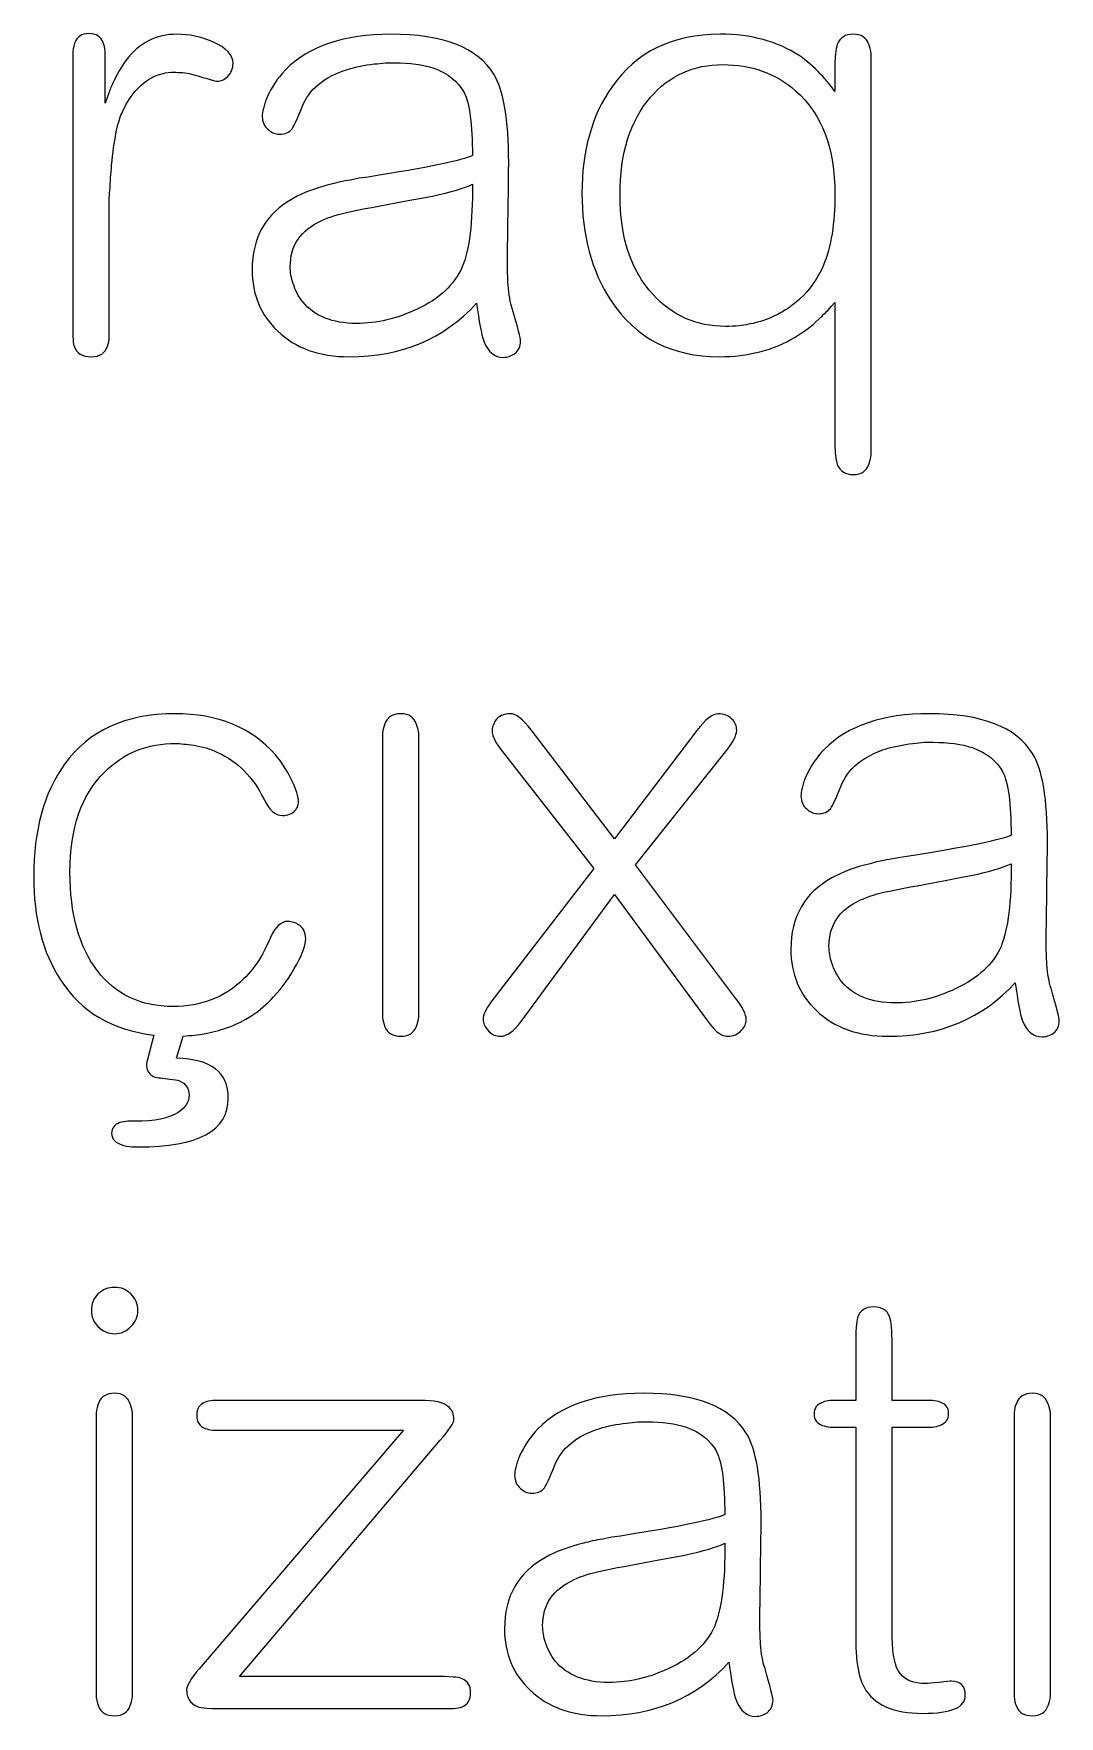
# Model space of a CAD drawing. Header units: centimetres. Extents: x -18.6 to 18.8, y -13 to 11.8.
# Drawn here: x 9.467 to 10.241, y 6.242 to 7.512 of the extents above; entities that cross this region are included whole.
import ezdxf

# ---------------------------------------------------------------- set-up
doc = ezdxf.new("R2010")
doc.units = ezdxf.units.CM
doc.header["$MEASUREMENT"] = 0
doc.layers.add('Layer 1', color=7, linetype='Continuous')

msp = doc.modelspace()

# ---------------------------------------------------------------- linework, layer by layer
at = {"layer": 'Layer 1', "color": 250}
for points, knots in [([(9.52433, 7.2833), (9.52433, 7.28031), (9.52388, 7.27792), (9.52298, 7.27612), (9.52119, 7.27074), (9.51715, 7.26804), (9.51087, 7.26804), (9.50398, 7.26804), (9.49964, 7.27074), (9.49785, 7.27612), (9.49725, 7.27792), (9.49695, 7.28031), (9.49695, 7.2833), (9.49695, 7.2833), (9.49695, 7.49831), (9.49695, 7.49831), (9.49725, 7.501), (9.4977, 7.50325), (9.4983, 7.50504), (9.50009, 7.50953), (9.50368, 7.51177), (9.50907, 7.51177), (9.51446, 7.51177), (9.51805, 7.50953), (9.51984, 7.50504), (9.52044, 7.50325), (9.52089, 7.501), (9.52119, 7.49831), (9.52119, 7.49831), (9.52119, 7.45926), (9.52119, 7.45926), (9.52119, 7.45926), (9.52254, 7.46285), (9.52254, 7.46285), (9.52254, 7.46285), (9.52388, 7.46644), (9.52388, 7.46644), (9.52478, 7.46943), (9.52583, 7.47213), (9.52702, 7.47452), (9.53002, 7.4811), (9.53331, 7.48679), (9.5369, 7.49158), (9.54677, 7.50474), (9.55964, 7.51133), (9.5755, 7.51133), (9.58448, 7.51133), (9.59346, 7.50938), (9.60243, 7.50549), (9.61261, 7.501), (9.61769, 7.49562), (9.61769, 7.48933), (9.61769, 7.48544), (9.61635, 7.48215), (9.61365, 7.47946), (9.61096, 7.47706), (9.60827, 7.47587), (9.60558, 7.47587), (9.60498, 7.47587), (9.60213, 7.47661), (9.59705, 7.47811), (9.59495, 7.47871), (9.59301, 7.47931), (9.59121, 7.47991), (9.58942, 7.4805), (9.58837, 7.4808), (9.58807, 7.4808), (9.58358, 7.482), (9.57909, 7.4826), (9.5746, 7.4826), (9.5746, 7.4826), (9.57101, 7.4826), (9.57101, 7.4826), (9.57101, 7.4826), (9.56652, 7.48215), (9.56652, 7.48215), (9.56293, 7.48125), (9.55949, 7.48006), (9.5562, 7.47856), (9.54692, 7.47347), (9.53944, 7.46449), (9.53376, 7.45163), (9.53047, 7.44445), (9.52792, 7.43143), (9.52613, 7.41258), (9.52553, 7.40629), (9.52508, 7.39986), (9.52478, 7.39328), (9.52448, 7.39088), (9.52433, 7.38864), (9.52433, 7.38654), (9.52433, 7.38654), (9.52433, 7.2833), (9.52433, 7.2833)], [0, 0, 0, 0, 0.0322581, 0.0322581, 0.0322581, 0.0645161, 0.0645161, 0.0645161, 0.0967742, 0.0967742, 0.0967742, 0.1290323, 0.1290323, 0.1290323, 0.1612903, 0.1612903, 0.1612903, 0.1935484, 0.1935484, 0.1935484, 0.2258065, 0.2258065, 0.2258065, 0.2580645, 0.2580645, 0.2580645, 0.2903226, 0.2903226, 0.2903226, 0.3225806, 0.3225806, 0.3225806, 0.3548387, 0.3548387, 0.3548387, 0.3870968, 0.3870968, 0.3870968, 0.4193548, 0.4193548, 0.4193548, 0.4516129, 0.4516129, 0.4516129, 0.483871, 0.483871, 0.483871, 0.516129, 0.516129, 0.516129, 0.5483871, 0.5483871, 0.5483871, 0.5806452, 0.5806452, 0.5806452, 0.6129032, 0.6129032, 0.6129032, 0.6451613, 0.6451613, 0.6451613, 0.6774194, 0.6774194, 0.6774194, 0.7096774, 0.7096774, 0.7096774, 0.7419355, 0.7419355, 0.7419355, 0.7741935, 0.7741935, 0.7741935, 0.8064516, 0.8064516, 0.8064516, 0.8387097, 0.8387097, 0.8387097, 0.8709677, 0.8709677, 0.8709677, 0.9032258, 0.9032258, 0.9032258, 0.9354839, 0.9354839, 0.9354839, 0.9677419, 0.9677419, 0.9677419, 1, 1, 1, 1]), ([(9.79814, 7.41976), (9.79814, 7.4434), (9.79604, 7.45926), (9.79185, 7.46734), (9.78736, 7.47572), (9.77973, 7.48185), (9.76896, 7.48574), (9.76088, 7.48843), (9.75101, 7.48978), (9.73934, 7.48978), (9.73934, 7.48978), (9.7326, 7.48978), (9.7326, 7.48978), (9.72991, 7.48948), (9.72707, 7.48918), (9.72407, 7.48888), (9.71659, 7.48799), (9.70986, 7.48664), (9.70388, 7.48484), (9.68622, 7.47916), (9.67485, 7.46973), (9.66976, 7.45656), (9.66617, 7.44759), (9.66363, 7.44205), (9.66213, 7.43996), (9.66004, 7.43726), (9.65689, 7.43592), (9.65271, 7.43592), (9.64941, 7.43592), (9.64657, 7.43711), (9.64418, 7.43951), (9.64118, 7.4419), (9.63969, 7.44519), (9.63969, 7.44938), (9.63969, 7.45088), (9.63999, 7.45282), (9.64059, 7.45522), (9.64118, 7.45791), (9.64208, 7.46075), (9.64328, 7.46375), (9.64657, 7.47123), (9.65121, 7.47811), (9.65719, 7.48439), (9.67485, 7.50235), (9.70133, 7.51133), (9.73664, 7.51133), (9.77614, 7.51133), (9.80203, 7.5013), (9.81429, 7.48125), (9.82178, 7.46928), (9.82552, 7.44699), (9.82552, 7.41437), (9.82552, 7.41048), (9.82537, 7.39806), (9.82507, 7.37712), (9.82477, 7.35617), (9.82462, 7.3439), (9.82462, 7.34031), (9.82462, 7.33343), (9.82477, 7.32744), (9.82507, 7.32236), (9.82567, 7.31487), (9.82671, 7.30889), (9.82821, 7.3044), (9.8324, 7.29004), (9.83449, 7.28181), (9.83449, 7.27971), (9.83449, 7.27582), (9.833, 7.27268), (9.83, 7.27029), (9.82731, 7.26849), (9.82447, 7.26759), (9.82148, 7.26759), (9.81489, 7.26759), (9.80996, 7.27163), (9.80666, 7.27971), (9.80487, 7.2851), (9.80307, 7.29468), (9.80128, 7.30844), (9.77674, 7.28151), (9.74472, 7.26804), (9.70522, 7.26804), (9.68278, 7.26804), (9.66482, 7.27448), (9.65136, 7.28734), (9.63849, 7.29961), (9.63206, 7.31502), (9.63206, 7.33358), (9.63206, 7.35811), (9.64238, 7.37607), (9.66303, 7.38744), (9.67081, 7.39193), (9.68038, 7.39552), (9.69176, 7.39821), (9.69595, 7.39941), (9.70073, 7.40046), (9.70612, 7.40136), (9.70612, 7.40136), (9.71285, 7.4027), (9.71285, 7.4027), (9.71285, 7.4027), (9.71959, 7.4036), (9.71959, 7.4036), (9.76477, 7.41078), (9.79095, 7.41617), (9.79814, 7.41976)], [0, 0, 0, 0, 0.0285714, 0.0285714, 0.0285714, 0.0571429, 0.0571429, 0.0571429, 0.0857143, 0.0857143, 0.0857143, 0.1142857, 0.1142857, 0.1142857, 0.1428571, 0.1428571, 0.1428571, 0.1714286, 0.1714286, 0.1714286, 0.2, 0.2, 0.2, 0.2285714, 0.2285714, 0.2285714, 0.2571429, 0.2571429, 0.2571429, 0.2857143, 0.2857143, 0.2857143, 0.3142857, 0.3142857, 0.3142857, 0.3428571, 0.3428571, 0.3428571, 0.3714286, 0.3714286, 0.3714286, 0.4, 0.4, 0.4, 0.4285714, 0.4285714, 0.4285714, 0.4571429, 0.4571429, 0.4571429, 0.4857143, 0.4857143, 0.4857143, 0.5142857, 0.5142857, 0.5142857, 0.5428571, 0.5428571, 0.5428571, 0.5714286, 0.5714286, 0.5714286, 0.6, 0.6, 0.6, 0.6285714, 0.6285714, 0.6285714, 0.6571429, 0.6571429, 0.6571429, 0.6857143, 0.6857143, 0.6857143, 0.7142857, 0.7142857, 0.7142857, 0.7428571, 0.7428571, 0.7428571, 0.7714286, 0.7714286, 0.7714286, 0.8, 0.8, 0.8, 0.8285714, 0.8285714, 0.8285714, 0.8571429, 0.8571429, 0.8571429, 0.8857143, 0.8857143, 0.8857143, 0.9142857, 0.9142857, 0.9142857, 0.9428571, 0.9428571, 0.9428571, 0.9714286, 0.9714286, 0.9714286, 1, 1, 1, 1]), ([(10.07149, 7.48843), (10.07149, 7.49173), (10.07164, 7.49442), (10.07194, 7.49651), (10.07224, 7.49951), (10.07269, 7.5019), (10.07329, 7.5037), (10.07538, 7.50878), (10.07942, 7.51133), (10.08541, 7.51133), (10.09139, 7.51133), (10.09528, 7.50878), (10.09708, 7.5037), (10.09797, 7.5019), (10.09857, 7.49951), (10.09887, 7.49651), (10.09887, 7.49651), (10.09887, 7.19443), (10.09887, 7.19443), (10.09857, 7.19144), (10.09797, 7.18889), (10.09708, 7.1868), (10.09528, 7.18171), (10.09139, 7.17917), (10.08541, 7.17917), (10.07942, 7.17917), (10.07538, 7.18171), (10.07329, 7.1868), (10.07269, 7.1886), (10.07224, 7.19099), (10.07194, 7.19398), (10.07164, 7.19608), (10.07149, 7.19877), (10.07149, 7.20206), (10.07149, 7.20206), (10.07149, 7.30889), (10.07149, 7.30889), (10.07149, 7.30889), (10.0688, 7.3062), (10.0688, 7.3062), (10.0688, 7.3062), (10.0661, 7.30305), (10.0661, 7.30305), (10.06371, 7.30066), (10.06147, 7.29842), (10.05937, 7.29632), (10.05369, 7.29094), (10.0477, 7.28645), (10.04142, 7.28286), (10.02496, 7.27298), (10.00596, 7.26804), (9.98441, 7.26804), (9.9485, 7.26804), (9.92127, 7.28211), (9.90272, 7.31024), (9.88806, 7.33268), (9.88073, 7.35976), (9.88073, 7.39148), (9.88073, 7.4232), (9.88821, 7.44983), (9.90317, 7.47138), (9.92172, 7.49801), (9.94895, 7.51133), (9.98486, 7.51133), (10.0085, 7.51133), (10.0284, 7.50594), (10.04456, 7.49517), (10.05024, 7.49128), (10.05563, 7.48664), (10.06072, 7.48125), (10.06281, 7.47916), (10.06476, 7.47691), (10.06655, 7.47452), (10.06655, 7.47452), (10.06925, 7.47138), (10.06925, 7.47138), (10.06925, 7.47138), (10.07149, 7.46824), (10.07149, 7.46824), (10.07149, 7.46824), (10.07149, 7.48843), (10.07149, 7.48843)], [0, 0, 0, 0, 0.037037, 0.037037, 0.037037, 0.0740741, 0.0740741, 0.0740741, 0.1111111, 0.1111111, 0.1111111, 0.1481481, 0.1481481, 0.1481481, 0.1851852, 0.1851852, 0.1851852, 0.2222222, 0.2222222, 0.2222222, 0.2592593, 0.2592593, 0.2592593, 0.2962963, 0.2962963, 0.2962963, 0.3333333, 0.3333333, 0.3333333, 0.3703704, 0.3703704, 0.3703704, 0.4074074, 0.4074074, 0.4074074, 0.4444444, 0.4444444, 0.4444444, 0.4814815, 0.4814815, 0.4814815, 0.5185185, 0.5185185, 0.5185185, 0.5555556, 0.5555556, 0.5555556, 0.5925926, 0.5925926, 0.5925926, 0.6296296, 0.6296296, 0.6296296, 0.6666667, 0.6666667, 0.6666667, 0.7037037, 0.7037037, 0.7037037, 0.7407407, 0.7407407, 0.7407407, 0.7777778, 0.7777778, 0.7777778, 0.8148148, 0.8148148, 0.8148148, 0.8518519, 0.8518519, 0.8518519, 0.8888889, 0.8888889, 0.8888889, 0.9259259, 0.9259259, 0.9259259, 0.962963, 0.962963, 0.962963, 1, 1, 1, 1]), ([(9.90945, 7.39013), (9.90945, 7.35811), (9.91768, 7.33313), (9.93414, 7.31517), (9.9488, 7.29902), (9.96706, 7.29094), (9.9889, 7.29094), (9.99249, 7.29094), (9.99593, 7.29109), (9.99922, 7.29138), (10.00401, 7.29198), (10.00865, 7.29288), (10.01314, 7.29408), (10.02511, 7.29737), (10.03558, 7.30305), (10.04456, 7.31113), (10.05264, 7.31862), (10.05877, 7.32729), (10.06296, 7.33717), (10.06865, 7.35093), (10.07149, 7.36874), (10.07149, 7.39058), (10.07149, 7.42529), (10.06162, 7.45133), (10.04187, 7.46868), (10.0266, 7.48185), (10.00835, 7.48843), (9.98711, 7.48843), (9.96496, 7.48843), (9.94671, 7.4802), (9.93234, 7.46375), (9.91708, 7.44579), (9.90945, 7.42125), (9.90945, 7.39013)], [0, 0, 0, 0, 0.0909091, 0.0909091, 0.0909091, 0.1818182, 0.1818182, 0.1818182, 0.2727273, 0.2727273, 0.2727273, 0.3636364, 0.3636364, 0.3636364, 0.4545455, 0.4545455, 0.4545455, 0.5454545, 0.5454545, 0.5454545, 0.6363636, 0.6363636, 0.6363636, 0.7272727, 0.7272727, 0.7272727, 0.8181818, 0.8181818, 0.8181818, 0.9090909, 0.9090909, 0.9090909, 1, 1, 1, 1]), ([(9.79814, 7.39821), (9.79215, 7.39522), (9.78213, 7.39223), (9.76806, 7.38924), (9.76806, 7.38924), (9.75819, 7.38744), (9.75819, 7.38744), (9.75819, 7.38744), (9.74831, 7.38564), (9.74831, 7.38564), (9.74831, 7.38564), (9.72722, 7.38161), (9.72722, 7.38161), (9.72722, 7.38161), (9.72228, 7.38071), (9.72228, 7.38071), (9.72228, 7.38071), (9.71734, 7.37981), (9.71734, 7.37981), (9.71734, 7.37981), (9.70657, 7.37757), (9.70657, 7.37757), (9.69759, 7.37577), (9.69026, 7.37353), (9.68457, 7.37083), (9.66871, 7.36365), (9.66078, 7.35198), (9.66078, 7.33582), (9.66078, 7.33163), (9.66153, 7.32744), (9.66303, 7.32325), (9.66453, 7.31817), (9.66692, 7.31353), (9.67021, 7.30934), (9.67919, 7.29857), (9.69265, 7.29318), (9.71061, 7.29318), (9.72617, 7.29318), (9.74143, 7.29677), (9.75639, 7.30395), (9.77315, 7.31173), (9.78452, 7.32236), (9.79051, 7.33582), (9.79589, 7.34869), (9.79843, 7.36949), (9.79814, 7.39821)], [0, 0, 0, 0, 0.0666667, 0.0666667, 0.0666667, 0.1333333, 0.1333333, 0.1333333, 0.2, 0.2, 0.2, 0.2666667, 0.2666667, 0.2666667, 0.3333333, 0.3333333, 0.3333333, 0.4, 0.4, 0.4, 0.4666667, 0.4666667, 0.4666667, 0.5333333, 0.5333333, 0.5333333, 0.6, 0.6, 0.6, 0.6666667, 0.6666667, 0.6666667, 0.7333333, 0.7333333, 0.7333333, 0.8, 0.8, 0.8, 0.8666667, 0.8666667, 0.8666667, 0.9333333, 0.9333333, 0.9333333, 1, 1, 1, 1]), ([(9.57506, 6.73884), (9.60109, 6.73824), (9.61411, 6.72821), (9.61411, 6.70876), (9.61411, 6.68422), (9.59151, 6.67196), (9.54633, 6.67196), (9.54633, 6.67196), (9.54139, 6.67196), (9.54139, 6.67196), (9.5387, 6.67225), (9.53645, 6.6727), (9.53466, 6.6733), (9.52897, 6.6748), (9.52613, 6.67779), (9.52613, 6.68228), (9.52613, 6.68617), (9.52822, 6.68886), (9.53241, 6.69036), (9.53421, 6.69066), (9.53615, 6.69096), (9.53825, 6.69126), (9.53825, 6.69126), (9.54363, 6.69126), (9.54363, 6.69126), (9.5586, 6.69126), (9.56952, 6.6935), (9.5764, 6.69799), (9.58179, 6.70158), (9.58448, 6.70592), (9.58448, 6.71101), (9.58448, 6.71609), (9.58209, 6.71968), (9.5773, 6.72178), (9.5755, 6.72238), (9.57311, 6.72283), (9.57012, 6.72313), (9.57012, 6.72313), (9.56294, 6.72402), (9.56294, 6.72402), (9.55934, 6.72402), (9.55665, 6.72507), (9.55486, 6.72717), (9.55246, 6.72956), (9.55186, 6.73315), (9.55306, 6.73794), (9.55306, 6.73794), (9.558, 6.75634), (9.558, 6.75634), (9.52658, 6.75993), (9.50309, 6.77385), (9.48753, 6.79809), (9.47406, 6.81873), (9.46733, 6.84462), (9.46733, 6.87574), (9.46733, 6.91105), (9.47511, 6.93933), (9.49067, 6.96057), (9.50892, 6.98601), (9.5366, 6.99873), (9.57371, 6.99873), (9.60633, 6.99873), (9.63161, 6.9884), (9.64957, 6.96775), (9.65525, 6.96117), (9.65989, 6.95369), (9.66348, 6.94531), (9.66468, 6.94262), (9.66558, 6.93993), (9.66617, 6.93723), (9.66677, 6.93544), (9.66707, 6.93409), (9.66707, 6.93319), (9.66707, 6.9317), (9.66692, 6.9305), (9.66662, 6.9296), (9.66602, 6.92781), (9.66528, 6.92646), (9.66438, 6.92556), (9.66198, 6.92317), (9.65884, 6.92197), (9.65495, 6.92197), (9.64957, 6.92197), (9.64493, 6.92601), (9.64104, 6.93409), (9.63296, 6.95085), (9.62129, 6.96267), (9.60603, 6.96955), (9.60034, 6.97224), (9.59436, 6.97404), (9.58807, 6.97494), (9.58538, 6.97553), (9.58284, 6.97583), (9.58044, 6.97583), (9.57835, 6.97613), (9.5764, 6.97628), (9.57461, 6.97628), (9.55306, 6.97628), (9.53511, 6.9691), (9.52074, 6.95474), (9.50339, 6.93768), (9.49471, 6.91254), (9.49471, 6.87933), (9.49471, 6.84761), (9.50159, 6.82277), (9.51536, 6.80482), (9.52912, 6.78686), (9.54812, 6.77789), (9.57236, 6.77789), (9.59391, 6.77789), (9.61156, 6.78477), (9.62533, 6.79853), (9.63041, 6.80332), (9.6349, 6.80901), (9.63879, 6.81559), (9.64029, 6.81798), (9.64164, 6.82068), (9.64283, 6.82367), (9.64283, 6.82367), (9.64463, 6.82681), (9.64463, 6.82681), (9.64463, 6.82681), (9.64597, 6.82995), (9.64597, 6.82995), (9.64927, 6.83803), (9.65361, 6.84207), (9.65899, 6.84207), (9.65899, 6.84207), (9.66034, 6.84207), (9.66034, 6.84207), (9.66034, 6.84207), (9.66213, 6.84162), (9.66213, 6.84162), (9.66393, 6.84133), (9.66543, 6.84073), (9.66662, 6.83983), (9.67051, 6.83744), (9.67246, 6.83384), (9.67246, 6.82906), (9.67246, 6.82457), (9.67021, 6.81813), (9.66572, 6.80976), (9.66094, 6.80078), (9.6551, 6.79255), (9.64822, 6.78507), (9.63834, 6.7743), (9.62652, 6.76652), (9.61276, 6.76173), (9.60767, 6.75993), (9.60199, 6.75844), (9.5957, 6.75724), (9.59151, 6.75664), (9.58628, 6.75604), (9.57999, 6.75544), (9.57999, 6.75544), (9.57506, 6.73884), (9.57506, 6.73884)], [0, 0, 0, 0, 0.0192308, 0.0192308, 0.0192308, 0.0384615, 0.0384615, 0.0384615, 0.0576923, 0.0576923, 0.0576923, 0.0769231, 0.0769231, 0.0769231, 0.0961538, 0.0961538, 0.0961538, 0.1153846, 0.1153846, 0.1153846, 0.1346154, 0.1346154, 0.1346154, 0.1538462, 0.1538462, 0.1538462, 0.1730769, 0.1730769, 0.1730769, 0.1923077, 0.1923077, 0.1923077, 0.2115385, 0.2115385, 0.2115385, 0.2307692, 0.2307692, 0.2307692, 0.25, 0.25, 0.25, 0.2692308, 0.2692308, 0.2692308, 0.2884615, 0.2884615, 0.2884615, 0.3076923, 0.3076923, 0.3076923, 0.3269231, 0.3269231, 0.3269231, 0.3461538, 0.3461538, 0.3461538, 0.3653846, 0.3653846, 0.3653846, 0.3846154, 0.3846154, 0.3846154, 0.4038462, 0.4038462, 0.4038462, 0.4230769, 0.4230769, 0.4230769, 0.4423077, 0.4423077, 0.4423077, 0.4615385, 0.4615385, 0.4615385, 0.4807692, 0.4807692, 0.4807692, 0.5, 0.5, 0.5, 0.5192308, 0.5192308, 0.5192308, 0.5384615, 0.5384615, 0.5384615, 0.5576923, 0.5576923, 0.5576923, 0.5769231, 0.5769231, 0.5769231, 0.5961538, 0.5961538, 0.5961538, 0.6153846, 0.6153846, 0.6153846, 0.6346154, 0.6346154, 0.6346154, 0.6538462, 0.6538462, 0.6538462, 0.6730769, 0.6730769, 0.6730769, 0.6923077, 0.6923077, 0.6923077, 0.7115385, 0.7115385, 0.7115385, 0.7307692, 0.7307692, 0.7307692, 0.75, 0.75, 0.75, 0.7692308, 0.7692308, 0.7692308, 0.7884615, 0.7884615, 0.7884615, 0.8076923, 0.8076923, 0.8076923, 0.8269231, 0.8269231, 0.8269231, 0.8461538, 0.8461538, 0.8461538, 0.8653846, 0.8653846, 0.8653846, 0.8846154, 0.8846154, 0.8846154, 0.9038462, 0.9038462, 0.9038462, 0.9230769, 0.9230769, 0.9230769, 0.9423077, 0.9423077, 0.9423077, 0.9615385, 0.9615385, 0.9615385, 0.9807692, 0.9807692, 0.9807692, 1, 1, 1, 1]), ([(9.75774, 6.77026), (9.75744, 6.76726), (9.75684, 6.76487), (9.75594, 6.76307), (9.75415, 6.75799), (9.75026, 6.75544), (9.74427, 6.75544), (9.73799, 6.75544), (9.73395, 6.75784), (9.73216, 6.76263), (9.73126, 6.76472), (9.73066, 6.76711), (9.73036, 6.76981), (9.73036, 6.76981), (9.73036, 6.98391), (9.73036, 6.98391), (9.73066, 6.98691), (9.73126, 6.9893), (9.73216, 6.9911), (9.73395, 6.99618), (9.73799, 6.99873), (9.74427, 6.99873), (9.75026, 6.99873), (9.75415, 6.99603), (9.75594, 6.99065), (9.75684, 6.98885), (9.75744, 6.98646), (9.75774, 6.98346), (9.75774, 6.98346), (9.75774, 6.77026), (9.75774, 6.77026)], [0, 0, 0, 0, 0.1, 0.1, 0.1, 0.2, 0.2, 0.2, 0.3, 0.3, 0.3, 0.4, 0.4, 0.4, 0.5, 0.5, 0.5, 0.6, 0.6, 0.6, 0.7, 0.7, 0.7, 0.8, 0.8, 0.8, 0.9, 0.9, 0.9, 1, 1, 1, 1]), ([(9.82058, 6.97045), (9.82058, 6.97045), (9.81968, 6.97179), (9.81968, 6.97179), (9.81968, 6.97179), (9.81834, 6.97359), (9.81834, 6.97359), (9.81834, 6.97359), (9.81564, 6.97763), (9.81564, 6.97763), (9.81385, 6.98092), (9.81295, 6.98376), (9.81295, 6.98616), (9.81295, 6.98616), (9.81295, 6.98706), (9.81295, 6.98706), (9.81295, 6.98706), (9.8134, 6.98885), (9.8134, 6.98885), (9.814, 6.99035), (9.8146, 6.99184), (9.81519, 6.99334), (9.81789, 6.99693), (9.82178, 6.99873), (9.82686, 6.99873), (9.83105, 6.99873), (9.83629, 6.99469), (9.84257, 6.98661), (9.84257, 6.98661), (9.90541, 6.90447), (9.90541, 6.90447), (9.90541, 6.90447), (9.96736, 6.98616), (9.96736, 6.98616), (9.97394, 6.99454), (9.97933, 6.99873), (9.98352, 6.99873), (9.98771, 6.99873), (9.99115, 6.99738), (9.99384, 6.99469), (9.99623, 6.99229), (9.99743, 6.98945), (9.99743, 6.98616), (9.99743, 6.98227), (9.99459, 6.97688), (9.9889, 6.97), (9.9889, 6.97), (9.92113, 6.88472), (9.92113, 6.88472), (9.92113, 6.88472), (9.99653, 6.78417), (9.99653, 6.78417), (10.00192, 6.77729), (10.00461, 6.7719), (10.00461, 6.76801), (10.00461, 6.76502), (10.00342, 6.76233), (10.00102, 6.75993), (9.99833, 6.75694), (9.99489, 6.75544), (9.9907, 6.75544), (9.98771, 6.75544), (9.98456, 6.75694), (9.98127, 6.75993), (9.98127, 6.75993), (9.97768, 6.76397), (9.97768, 6.76397), (9.97768, 6.76397), (9.97454, 6.76801), (9.97454, 6.76801), (9.97454, 6.76801), (9.90541, 6.86227), (9.90541, 6.86227), (9.90541, 6.86227), (9.83494, 6.76667), (9.83494, 6.76667), (9.82926, 6.75918), (9.82417, 6.75544), (9.81968, 6.75544), (9.81549, 6.75544), (9.8122, 6.75694), (9.80981, 6.75993), (9.80741, 6.76263), (9.80622, 6.76532), (9.80622, 6.76801), (9.80622, 6.7716), (9.80816, 6.77594), (9.81205, 6.78103), (9.81205, 6.78103), (9.8897, 6.88202), (9.8897, 6.88202), (9.8897, 6.88202), (9.82058, 6.97045), (9.82058, 6.97045)], [0, 0, 0, 0, 0.0322581, 0.0322581, 0.0322581, 0.0645161, 0.0645161, 0.0645161, 0.0967742, 0.0967742, 0.0967742, 0.1290323, 0.1290323, 0.1290323, 0.1612903, 0.1612903, 0.1612903, 0.1935484, 0.1935484, 0.1935484, 0.2258065, 0.2258065, 0.2258065, 0.2580645, 0.2580645, 0.2580645, 0.2903226, 0.2903226, 0.2903226, 0.3225806, 0.3225806, 0.3225806, 0.3548387, 0.3548387, 0.3548387, 0.3870968, 0.3870968, 0.3870968, 0.4193548, 0.4193548, 0.4193548, 0.4516129, 0.4516129, 0.4516129, 0.483871, 0.483871, 0.483871, 0.516129, 0.516129, 0.516129, 0.5483871, 0.5483871, 0.5483871, 0.5806452, 0.5806452, 0.5806452, 0.6129032, 0.6129032, 0.6129032, 0.6451613, 0.6451613, 0.6451613, 0.6774194, 0.6774194, 0.6774194, 0.7096774, 0.7096774, 0.7096774, 0.7419355, 0.7419355, 0.7419355, 0.7741935, 0.7741935, 0.7741935, 0.8064516, 0.8064516, 0.8064516, 0.8387097, 0.8387097, 0.8387097, 0.8709677, 0.8709677, 0.8709677, 0.9032258, 0.9032258, 0.9032258, 0.9354839, 0.9354839, 0.9354839, 0.9677419, 0.9677419, 0.9677419, 1, 1, 1, 1]), ([(10.20436, 6.90716), (10.20436, 6.9308), (10.20226, 6.94666), (10.19807, 6.95474), (10.19358, 6.96312), (10.18595, 6.96925), (10.17518, 6.97314), (10.1671, 6.97583), (10.15723, 6.97718), (10.14556, 6.97718), (10.14556, 6.97718), (10.13882, 6.97718), (10.13882, 6.97718), (10.13613, 6.97688), (10.13329, 6.97658), (10.13029, 6.97628), (10.12281, 6.97539), (10.11608, 6.97404), (10.1101, 6.97224), (10.09244, 6.96656), (10.08107, 6.95713), (10.07598, 6.94396), (10.07239, 6.93499), (10.06985, 6.92945), (10.06835, 6.92736), (10.06626, 6.92466), (10.06311, 6.92332), (10.05893, 6.92332), (10.05563, 6.92332), (10.05279, 6.92451), (10.0504, 6.92691), (10.0474, 6.9293), (10.04591, 6.93259), (10.04591, 6.93678), (10.04591, 6.93828), (10.04621, 6.94022), (10.04681, 6.94262), (10.0474, 6.94531), (10.0483, 6.94815), (10.0495, 6.95115), (10.05279, 6.95863), (10.05743, 6.96551), (10.06341, 6.97179), (10.08107, 6.98975), (10.10755, 6.99873), (10.14286, 6.99873), (10.18236, 6.99873), (10.20825, 6.9887), (10.22051, 6.96865), (10.228, 6.95668), (10.23174, 6.93439), (10.23174, 6.90177), (10.23174, 6.89788), (10.23159, 6.88546), (10.23129, 6.86452), (10.23099, 6.84357), (10.23084, 6.8313), (10.23084, 6.82771), (10.23084, 6.82083), (10.23099, 6.81484), (10.23129, 6.80976), (10.23189, 6.80227), (10.23293, 6.79629), (10.23443, 6.7918), (10.23862, 6.77744), (10.24071, 6.76921), (10.24071, 6.76711), (10.24071, 6.76322), (10.23922, 6.76008), (10.23622, 6.75769), (10.23353, 6.75589), (10.23069, 6.75499), (10.2277, 6.75499), (10.22111, 6.75499), (10.21618, 6.75903), (10.21288, 6.76711), (10.21109, 6.7725), (10.20929, 6.78208), (10.2075, 6.79584), (10.18296, 6.76891), (10.15094, 6.75544), (10.11144, 6.75544), (10.089, 6.75544), (10.07104, 6.76188), (10.05758, 6.77474), (10.04471, 6.78701), (10.03828, 6.80242), (10.03828, 6.82098), (10.03828, 6.84551), (10.0486, 6.86347), (10.06925, 6.87484), (10.07703, 6.87933), (10.0866, 6.88292), (10.09798, 6.88561), (10.10217, 6.88681), (10.10695, 6.88786), (10.11234, 6.88876), (10.11234, 6.88876), (10.11907, 6.8901), (10.11907, 6.8901), (10.11907, 6.8901), (10.12581, 6.891), (10.12581, 6.891), (10.17099, 6.89818), (10.19717, 6.90357), (10.20436, 6.90716)], [0, 0, 0, 0, 0.0285714, 0.0285714, 0.0285714, 0.0571429, 0.0571429, 0.0571429, 0.0857143, 0.0857143, 0.0857143, 0.1142857, 0.1142857, 0.1142857, 0.1428571, 0.1428571, 0.1428571, 0.1714286, 0.1714286, 0.1714286, 0.2, 0.2, 0.2, 0.2285714, 0.2285714, 0.2285714, 0.2571429, 0.2571429, 0.2571429, 0.2857143, 0.2857143, 0.2857143, 0.3142857, 0.3142857, 0.3142857, 0.3428571, 0.3428571, 0.3428571, 0.3714286, 0.3714286, 0.3714286, 0.4, 0.4, 0.4, 0.4285714, 0.4285714, 0.4285714, 0.4571429, 0.4571429, 0.4571429, 0.4857143, 0.4857143, 0.4857143, 0.5142857, 0.5142857, 0.5142857, 0.5428571, 0.5428571, 0.5428571, 0.5714286, 0.5714286, 0.5714286, 0.6, 0.6, 0.6, 0.6285714, 0.6285714, 0.6285714, 0.6571429, 0.6571429, 0.6571429, 0.6857143, 0.6857143, 0.6857143, 0.7142857, 0.7142857, 0.7142857, 0.7428571, 0.7428571, 0.7428571, 0.7714286, 0.7714286, 0.7714286, 0.8, 0.8, 0.8, 0.8285714, 0.8285714, 0.8285714, 0.8571429, 0.8571429, 0.8571429, 0.8857143, 0.8857143, 0.8857143, 0.9142857, 0.9142857, 0.9142857, 0.9428571, 0.9428571, 0.9428571, 0.9714286, 0.9714286, 0.9714286, 1, 1, 1, 1]), ([(10.20436, 6.88561), (10.19837, 6.88262), (10.18835, 6.87963), (10.17428, 6.87664), (10.17428, 6.87664), (10.16441, 6.87484), (10.16441, 6.87484), (10.16441, 6.87484), (10.15453, 6.87304), (10.15453, 6.87304), (10.15453, 6.87304), (10.13344, 6.86901), (10.13344, 6.86901), (10.13344, 6.86901), (10.1285, 6.86811), (10.1285, 6.86811), (10.1285, 6.86811), (10.12356, 6.86721), (10.12356, 6.86721), (10.12356, 6.86721), (10.11279, 6.86497), (10.11279, 6.86497), (10.10381, 6.86317), (10.09648, 6.86093), (10.09079, 6.85823), (10.07493, 6.85105), (10.067, 6.83938), (10.067, 6.82322), (10.067, 6.81903), (10.06775, 6.81484), (10.06925, 6.81065), (10.07075, 6.80557), (10.07314, 6.80093), (10.07643, 6.79674), (10.08541, 6.78597), (10.09887, 6.78058), (10.11683, 6.78058), (10.13239, 6.78058), (10.14765, 6.78417), (10.16261, 6.79135), (10.17937, 6.79913), (10.19074, 6.80976), (10.19673, 6.82322), (10.20211, 6.83609), (10.20465, 6.85689), (10.20436, 6.88561)], [0, 0, 0, 0, 0.0666667, 0.0666667, 0.0666667, 0.1333333, 0.1333333, 0.1333333, 0.2, 0.2, 0.2, 0.2666667, 0.2666667, 0.2666667, 0.3333333, 0.3333333, 0.3333333, 0.4, 0.4, 0.4, 0.4666667, 0.4666667, 0.4666667, 0.5333333, 0.5333333, 0.5333333, 0.6, 0.6, 0.6, 0.6666667, 0.6666667, 0.6666667, 0.7333333, 0.7333333, 0.7333333, 0.8, 0.8, 0.8, 0.8666667, 0.8666667, 0.8666667, 0.9333333, 0.9333333, 0.9333333, 1, 1, 1, 1]), ([(9.54588, 6.54852), (9.54588, 6.54373), (9.54408, 6.53969), (9.54049, 6.5364), (9.5372, 6.53281), (9.53316, 6.53101), (9.52837, 6.53101), (9.52359, 6.53101), (9.5194, 6.53281), (9.51581, 6.5364), (9.51251, 6.53969), (9.51087, 6.54373), (9.51087, 6.54852), (9.51087, 6.5536), (9.51251, 6.55779), (9.51581, 6.56109), (9.5194, 6.56438), (9.52359, 6.56602), (9.52837, 6.56602), (9.53316, 6.56602), (9.5372, 6.56438), (9.54049, 6.56109), (9.54408, 6.55749), (9.54588, 6.55331), (9.54588, 6.54852)], [0, 0, 0, 0, 0.125, 0.125, 0.125, 0.25, 0.25, 0.25, 0.375, 0.375, 0.375, 0.5, 0.5, 0.5, 0.625, 0.625, 0.625, 0.75, 0.75, 0.75, 0.875, 0.875, 0.875, 1, 1, 1, 1]), ([(10.11458, 6.48074), (10.11458, 6.48074), (10.14511, 6.48074), (10.14511, 6.48074), (10.1472, 6.48044), (10.14915, 6.47999), (10.15094, 6.47939), (10.15513, 6.4779), (10.15722, 6.47505), (10.15722, 6.47086), (10.15722, 6.46638), (10.15498, 6.46338), (10.15049, 6.46189), (10.149, 6.46129), (10.1472, 6.46084), (10.14511, 6.46054), (10.14511, 6.46054), (10.11458, 6.46054), (10.11458, 6.46054), (10.11458, 6.46054), (10.11458, 6.30748), (10.11458, 6.30748), (10.11458, 6.29252), (10.11608, 6.28234), (10.11907, 6.27696), (10.12266, 6.27037), (10.12984, 6.26708), (10.14062, 6.26708), (10.14181, 6.26708), (10.14496, 6.26738), (10.15004, 6.26798), (10.15543, 6.26858), (10.15857, 6.26888), (10.15947, 6.26888), (10.16635, 6.26888), (10.16979, 6.26529), (10.16979, 6.2581), (10.16979, 6.24913), (10.15917, 6.24464), (10.13792, 6.24464), (10.11548, 6.24464), (10.10067, 6.25122), (10.09349, 6.26439), (10.09079, 6.26948), (10.089, 6.27591), (10.0881, 6.28369), (10.0881, 6.28369), (10.0872, 6.29401), (10.0872, 6.29401), (10.0872, 6.29401), (10.0872, 6.46054), (10.0872, 6.46054), (10.0872, 6.46054), (10.0679, 6.46054), (10.0679, 6.46054), (10.06581, 6.46084), (10.06386, 6.46129), (10.06207, 6.46189), (10.05788, 6.46338), (10.05578, 6.46623), (10.05578, 6.47042), (10.05578, 6.4749), (10.05803, 6.4779), (10.06252, 6.47939), (10.06401, 6.47999), (10.06581, 6.48044), (10.0679, 6.48074), (10.0679, 6.48074), (10.0872, 6.48074), (10.0872, 6.48074), (10.0872, 6.48074), (10.0872, 6.52203), (10.0872, 6.52203), (10.0872, 6.53311), (10.08765, 6.54014), (10.08855, 6.54313), (10.09034, 6.54852), (10.09438, 6.55121), (10.10067, 6.55121), (10.10695, 6.55121), (10.11099, 6.54867), (10.11279, 6.54358), (10.11398, 6.54029), (10.11458, 6.53356), (10.11458, 6.52338), (10.11458, 6.52338), (10.11458, 6.48074), (10.11458, 6.48074)], [0, 0, 0, 0, 0.0344828, 0.0344828, 0.0344828, 0.0689655, 0.0689655, 0.0689655, 0.1034483, 0.1034483, 0.1034483, 0.137931, 0.137931, 0.137931, 0.1724138, 0.1724138, 0.1724138, 0.2068966, 0.2068966, 0.2068966, 0.2413793, 0.2413793, 0.2413793, 0.2758621, 0.2758621, 0.2758621, 0.3103448, 0.3103448, 0.3103448, 0.3448276, 0.3448276, 0.3448276, 0.3793103, 0.3793103, 0.3793103, 0.4137931, 0.4137931, 0.4137931, 0.4482759, 0.4482759, 0.4482759, 0.4827586, 0.4827586, 0.4827586, 0.5172414, 0.5172414, 0.5172414, 0.5517241, 0.5517241, 0.5517241, 0.5862069, 0.5862069, 0.5862069, 0.6206897, 0.6206897, 0.6206897, 0.6551724, 0.6551724, 0.6551724, 0.6896552, 0.6896552, 0.6896552, 0.7241379, 0.7241379, 0.7241379, 0.7586207, 0.7586207, 0.7586207, 0.7931034, 0.7931034, 0.7931034, 0.8275862, 0.8275862, 0.8275862, 0.862069, 0.862069, 0.862069, 0.8965517, 0.8965517, 0.8965517, 0.9310345, 0.9310345, 0.9310345, 0.9655172, 0.9655172, 0.9655172, 1, 1, 1, 1]), ([(9.54184, 6.25766), (9.54154, 6.25466), (9.54094, 6.25227), (9.54004, 6.25047), (9.53825, 6.24539), (9.53436, 6.24284), (9.52837, 6.24284), (9.52209, 6.24284), (9.51805, 6.24524), (9.51626, 6.25003), (9.51536, 6.25212), (9.51476, 6.25451), (9.51446, 6.25721), (9.51446, 6.25721), (9.51446, 6.47131), (9.51446, 6.47131), (9.51476, 6.47431), (9.51536, 6.4767), (9.51626, 6.4785), (9.51805, 6.48358), (9.52209, 6.48613), (9.52837, 6.48613), (9.53436, 6.48613), (9.53825, 6.48343), (9.54004, 6.47805), (9.54094, 6.47625), (9.54154, 6.47386), (9.54184, 6.47086), (9.54184, 6.47086), (9.54184, 6.25766), (9.54184, 6.25766)], [0, 0, 0, 0, 0.1, 0.1, 0.1, 0.2, 0.2, 0.2, 0.3, 0.3, 0.3, 0.4, 0.4, 0.4, 0.5, 0.5, 0.5, 0.6, 0.6, 0.6, 0.7, 0.7, 0.7, 0.8, 0.8, 0.8, 0.9, 0.9, 0.9, 1, 1, 1, 1]), ([(9.60244, 6.4583), (9.60004, 6.4586), (9.5981, 6.45904), (9.5966, 6.45964), (9.59241, 6.46114), (9.59032, 6.46443), (9.59032, 6.46952), (9.59032, 6.47461), (9.59241, 6.4779), (9.5966, 6.47939), (9.5981, 6.47999), (9.60004, 6.48044), (9.60244, 6.48074), (9.60244, 6.48074), (9.75864, 6.48074), (9.75864, 6.48074), (9.76971, 6.48074), (9.77674, 6.47924), (9.77974, 6.47625), (9.78123, 6.47505), (9.78243, 6.47356), (9.78333, 6.47176), (9.78393, 6.46997), (9.78422, 6.46832), (9.78422, 6.46682), (9.78422, 6.46383), (9.78078, 6.45845), (9.7739, 6.45067), (9.7739, 6.45067), (9.62263, 6.27247), (9.62263, 6.27247), (9.62263, 6.27247), (9.77704, 6.27247), (9.77704, 6.27247), (9.77704, 6.27247), (9.78378, 6.27202), (9.78378, 6.27202), (9.78647, 6.27202), (9.78871, 6.27157), (9.79051, 6.27067), (9.7947, 6.26888), (9.79679, 6.26544), (9.79679, 6.26035), (9.79679, 6.25496), (9.7947, 6.25137), (9.79051, 6.24958), (9.78871, 6.24898), (9.78647, 6.24853), (9.78378, 6.24823), (9.78378, 6.24823), (9.60199, 6.24823), (9.60199, 6.24823), (9.60199, 6.24823), (9.59795, 6.24868), (9.59795, 6.24868), (9.59496, 6.24868), (9.59241, 6.24913), (9.59032, 6.25003), (9.58523, 6.25212), (9.58269, 6.25631), (9.58269, 6.26259), (9.58269, 6.26559), (9.58583, 6.27082), (9.59211, 6.2783), (9.59211, 6.2783), (9.74607, 6.4583), (9.74607, 6.4583), (9.74607, 6.4583), (9.60244, 6.4583), (9.60244, 6.4583)], [0, 0, 0, 0, 0.0434783, 0.0434783, 0.0434783, 0.0869565, 0.0869565, 0.0869565, 0.1304348, 0.1304348, 0.1304348, 0.173913, 0.173913, 0.173913, 0.2173913, 0.2173913, 0.2173913, 0.2608696, 0.2608696, 0.2608696, 0.3043478, 0.3043478, 0.3043478, 0.3478261, 0.3478261, 0.3478261, 0.3913043, 0.3913043, 0.3913043, 0.4347826, 0.4347826, 0.4347826, 0.4782609, 0.4782609, 0.4782609, 0.5217391, 0.5217391, 0.5217391, 0.5652174, 0.5652174, 0.5652174, 0.6086957, 0.6086957, 0.6086957, 0.6521739, 0.6521739, 0.6521739, 0.6956522, 0.6956522, 0.6956522, 0.7391304, 0.7391304, 0.7391304, 0.7826087, 0.7826087, 0.7826087, 0.826087, 0.826087, 0.826087, 0.8695652, 0.8695652, 0.8695652, 0.9130435, 0.9130435, 0.9130435, 0.9565217, 0.9565217, 0.9565217, 1, 1, 1, 1]), ([(9.98846, 6.39456), (9.98846, 6.4182), (9.98636, 6.43406), (9.98217, 6.44214), (9.97768, 6.45052), (9.97005, 6.45665), (9.95928, 6.46054), (9.9512, 6.46323), (9.94133, 6.46458), (9.92966, 6.46458), (9.92966, 6.46458), (9.92292, 6.46458), (9.92292, 6.46458), (9.92023, 6.46428), (9.91739, 6.46398), (9.91439, 6.46368), (9.90691, 6.46279), (9.90018, 6.46144), (9.8942, 6.45964), (9.87654, 6.45396), (9.86517, 6.44453), (9.86008, 6.43136), (9.85649, 6.42239), (9.85395, 6.41685), (9.85245, 6.41476), (9.85036, 6.41206), (9.84721, 6.41072), (9.84303, 6.41072), (9.83973, 6.41072), (9.83689, 6.41191), (9.8345, 6.41431), (9.8315, 6.4167), (9.83001, 6.41999), (9.83001, 6.42418), (9.83001, 6.42568), (9.83031, 6.42762), (9.83091, 6.43002), (9.8315, 6.43271), (9.8324, 6.43555), (9.8336, 6.43855), (9.83689, 6.44603), (9.84153, 6.45291), (9.84751, 6.45919), (9.86517, 6.47715), (9.89165, 6.48613), (9.92696, 6.48613), (9.96646, 6.48613), (9.99235, 6.4761), (10.00461, 6.45605), (10.0121, 6.44408), (10.01584, 6.42179), (10.01584, 6.38917), (10.01584, 6.38528), (10.01569, 6.37286), (10.01539, 6.35192), (10.01509, 6.33097), (10.01494, 6.3187), (10.01494, 6.31511), (10.01494, 6.30823), (10.01509, 6.30224), (10.01539, 6.29716), (10.01599, 6.28967), (10.01703, 6.28369), (10.01853, 6.2792), (10.02272, 6.26484), (10.02481, 6.25661), (10.02481, 6.25451), (10.02481, 6.25062), (10.02332, 6.24748), (10.02032, 6.24509), (10.01763, 6.24329), (10.01479, 6.24239), (10.0118, 6.24239), (10.00521, 6.24239), (10.00028, 6.24643), (9.99698, 6.25451), (9.99519, 6.2599), (9.99339, 6.26948), (9.9916, 6.28324), (9.96706, 6.25631), (9.93504, 6.24284), (9.89554, 6.24284), (9.8731, 6.24284), (9.85514, 6.24928), (9.84168, 6.26214), (9.82881, 6.27441), (9.82238, 6.28982), (9.82238, 6.30838), (9.82238, 6.33291), (9.8327, 6.35087), (9.85335, 6.36224), (9.86113, 6.36673), (9.8707, 6.37032), (9.88208, 6.37301), (9.88627, 6.37421), (9.89105, 6.37526), (9.89644, 6.37616), (9.89644, 6.37616), (9.90317, 6.3775), (9.90317, 6.3775), (9.90317, 6.3775), (9.90991, 6.3784), (9.90991, 6.3784), (9.95509, 6.38558), (9.98127, 6.39097), (9.98846, 6.39456)], [0, 0, 0, 0, 0.0285714, 0.0285714, 0.0285714, 0.0571429, 0.0571429, 0.0571429, 0.0857143, 0.0857143, 0.0857143, 0.1142857, 0.1142857, 0.1142857, 0.1428571, 0.1428571, 0.1428571, 0.1714286, 0.1714286, 0.1714286, 0.2, 0.2, 0.2, 0.2285714, 0.2285714, 0.2285714, 0.2571429, 0.2571429, 0.2571429, 0.2857143, 0.2857143, 0.2857143, 0.3142857, 0.3142857, 0.3142857, 0.3428571, 0.3428571, 0.3428571, 0.3714286, 0.3714286, 0.3714286, 0.4, 0.4, 0.4, 0.4285714, 0.4285714, 0.4285714, 0.4571429, 0.4571429, 0.4571429, 0.4857143, 0.4857143, 0.4857143, 0.5142857, 0.5142857, 0.5142857, 0.5428571, 0.5428571, 0.5428571, 0.5714286, 0.5714286, 0.5714286, 0.6, 0.6, 0.6, 0.6285714, 0.6285714, 0.6285714, 0.6571429, 0.6571429, 0.6571429, 0.6857143, 0.6857143, 0.6857143, 0.7142857, 0.7142857, 0.7142857, 0.7428571, 0.7428571, 0.7428571, 0.7714286, 0.7714286, 0.7714286, 0.8, 0.8, 0.8, 0.8285714, 0.8285714, 0.8285714, 0.8571429, 0.8571429, 0.8571429, 0.8857143, 0.8857143, 0.8857143, 0.9142857, 0.9142857, 0.9142857, 0.9428571, 0.9428571, 0.9428571, 0.9714286, 0.9714286, 0.9714286, 1, 1, 1, 1]), ([(10.23398, 6.25766), (10.23368, 6.25466), (10.23308, 6.25227), (10.23218, 6.25047), (10.23039, 6.24539), (10.2265, 6.24284), (10.22051, 6.24284), (10.21423, 6.24284), (10.21019, 6.24524), (10.2084, 6.25003), (10.2075, 6.25212), (10.2069, 6.25451), (10.2066, 6.25721), (10.2066, 6.25721), (10.2066, 6.47131), (10.2066, 6.47131), (10.2069, 6.47431), (10.2075, 6.4767), (10.2084, 6.4785), (10.21019, 6.48358), (10.21423, 6.48613), (10.22051, 6.48613), (10.2265, 6.48613), (10.23039, 6.48343), (10.23218, 6.47805), (10.23308, 6.47625), (10.23368, 6.47386), (10.23398, 6.47086), (10.23398, 6.47086), (10.23398, 6.25766), (10.23398, 6.25766)], [0, 0, 0, 0, 0.1, 0.1, 0.1, 0.2, 0.2, 0.2, 0.3, 0.3, 0.3, 0.4, 0.4, 0.4, 0.5, 0.5, 0.5, 0.6, 0.6, 0.6, 0.7, 0.7, 0.7, 0.8, 0.8, 0.8, 0.9, 0.9, 0.9, 1, 1, 1, 1]), ([(9.98846, 6.37301), (9.98247, 6.37002), (9.97245, 6.36703), (9.95838, 6.36404), (9.95838, 6.36404), (9.94851, 6.36224), (9.94851, 6.36224), (9.94851, 6.36224), (9.93863, 6.36044), (9.93863, 6.36044), (9.93863, 6.36044), (9.91754, 6.35641), (9.91754, 6.35641), (9.91754, 6.35641), (9.9126, 6.35551), (9.9126, 6.35551), (9.9126, 6.35551), (9.90766, 6.35461), (9.90766, 6.35461), (9.90766, 6.35461), (9.89689, 6.35237), (9.89689, 6.35237), (9.88791, 6.35057), (9.88058, 6.34833), (9.87489, 6.34563), (9.85903, 6.33845), (9.8511, 6.32678), (9.8511, 6.31062), (9.8511, 6.30643), (9.85185, 6.30224), (9.85335, 6.29805), (9.85485, 6.29297), (9.85724, 6.28833), (9.86053, 6.28414), (9.86951, 6.27337), (9.88297, 6.26798), (9.90093, 6.26798), (9.91649, 6.26798), (9.93175, 6.27157), (9.94671, 6.27875), (9.96347, 6.28653), (9.97484, 6.29716), (9.98083, 6.31062), (9.98621, 6.32349), (9.98875, 6.34429), (9.98846, 6.37301)], [0, 0, 0, 0, 0.0666667, 0.0666667, 0.0666667, 0.1333333, 0.1333333, 0.1333333, 0.2, 0.2, 0.2, 0.2666667, 0.2666667, 0.2666667, 0.3333333, 0.3333333, 0.3333333, 0.4, 0.4, 0.4, 0.4666667, 0.4666667, 0.4666667, 0.5333333, 0.5333333, 0.5333333, 0.6, 0.6, 0.6, 0.6666667, 0.6666667, 0.6666667, 0.7333333, 0.7333333, 0.7333333, 0.8, 0.8, 0.8, 0.8666667, 0.8666667, 0.8666667, 0.9333333, 0.9333333, 0.9333333, 1, 1, 1, 1])]:
    msp.add_open_spline(points, degree=3, knots=knots, dxfattribs=at)

doc.saveas('drawing.dxf')
